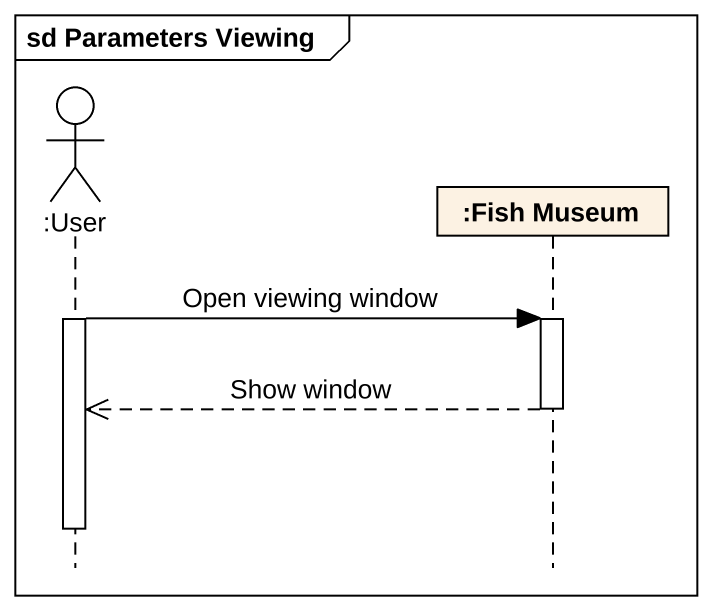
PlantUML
@startuml
mainframe sd Parameters Viewing
hide footbox
actor ":User" as User
participant ":Fish Museum" as Fish_Museum

activate User
User -> Fish_Museum : Open viewing window
activate Fish_Museum
Fish_Museum -->> User : Show window
deactivate Fish_Museum
deactivate User
@enduml
